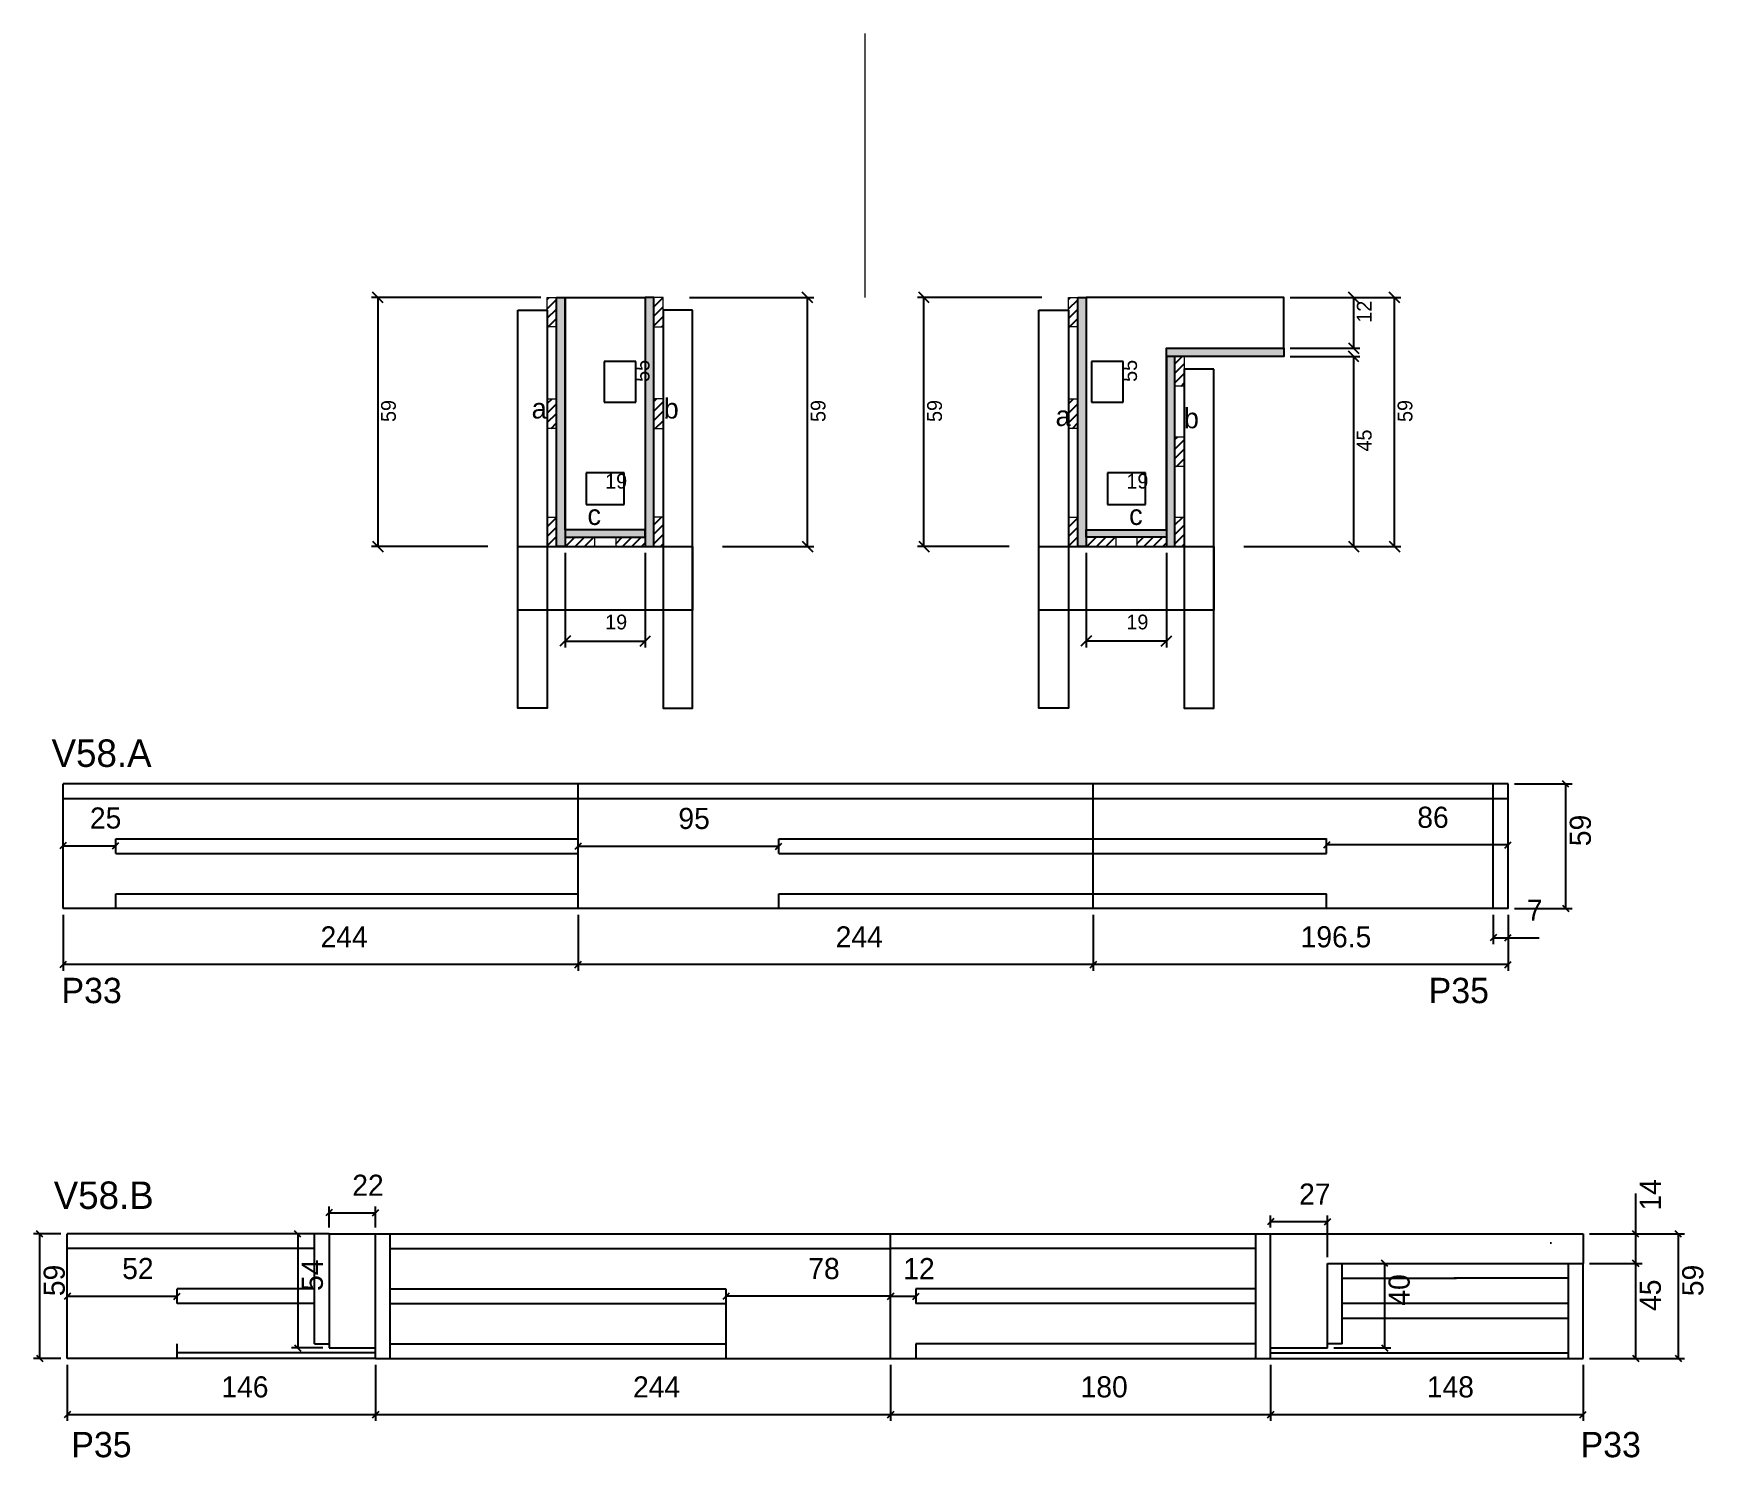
# Model space of a CAD drawing. Header units: metres. Extents: x 7616 to 8407, y 6570 to 7245.
import ezdxf

# ---------------------------------------------------------------- set-up
doc = ezdxf.new("R2010")
doc.units = ezdxf.units.M
for name, color, linetype in [('00 - FELIPE', 7, 'Continuous'), ('5', 7, 'Continuous'), ('CONCRETO', 7, 'Continuous'), ('COTA', 7, 'Continuous'), ('Cota Seção (2x)', 7, 'Continuous'), ('detalhes', 7, 'Continuous'), ('Hachura', 7, 'Continuous'), ('Madeira', 7, 'Continuous'), ('Painéis', 7, 'Continuous'), ('SARR_2.2x7', 7, 'Continuous'), ('SARR_3.5x7', 7, 'Continuous'), ('Texto Seção', 7, 'Continuous')]:
    doc.layers.add(name, color=color, linetype=linetype)

msp = doc.modelspace()

# ---------------------------------------------------------------- hatches: boundary and pattern name
at = {"layer": 'COTA'}
h = msp.add_hatch(dxfattribs=at)
h.set_pattern_fill('AR-CONC')
h.paths.add_polyline_path([(7778.09, 6622.08), (7778.09, 6676.08), (7756.09, 6676.08), (7756.09, 6622.08), (7778.09, 6622.08)])
h = msp.add_hatch(dxfattribs=at)
h.set_pattern_fill('AR-CONC')
h.paths.add_polyline_path([(8229.09, 6622.08), (8229.09, 6662.08), (8350.09, 6662.08), (8350.09, 6676.08), (8202.09, 6676.08), (8202.09, 6622.08), (8229.09, 6622.08)])
at = {"layer": 'Hachura'}
h = msp.add_hatch(dxfattribs=at)
h.set_pattern_fill('ANSI31')
h.paths.add_polyline_path([(7863.88, 7105.54), (7859.48, 7105.54), (7859.48, 7119.54), (7863.88, 7119.54), (7863.88, 7105.54)])
h = msp.add_hatch(color=7, dxfattribs=at)
h.dxf.hatch_style = 1
h.paths.add_polyline_path([(7863.88, 7119.54), (7867.88, 7119.54), (7867.88, 7001.54), (7863.88, 7001.54), (7863.88, 7119.54)])
h = msp.add_hatch(color=7, dxfattribs=at)
h.dxf.hatch_style = 1
h.paths.add_polyline_path([(7909.88, 7119.54), (7905.88, 7119.54), (7905.88, 7001.54), (7909.88, 7001.54), (7909.88, 7119.54)])
h = msp.add_hatch(dxfattribs=at)
h.set_pattern_fill('ANSI31')
h.paths.add_polyline_path([(7909.88, 7105.54), (7914.28, 7105.54), (7914.28, 7119.54), (7909.88, 7119.54), (7909.88, 7105.54)])
h = msp.add_hatch(dxfattribs=at)
h.set_pattern_fill('ANSI31')
h.paths.add_polyline_path([(8110.77, 7105.54), (8106.37, 7105.54), (8106.37, 7119.54), (8110.77, 7119.54), (8110.77, 7105.54)])
h = msp.add_hatch(color=7, dxfattribs=at)
h.dxf.hatch_style = 1
h.paths.add_polyline_path([(8110.77, 7119.54), (8114.77, 7119.54), (8114.77, 7001.54), (8110.77, 7001.54), (8110.77, 7119.54)])
h = msp.add_hatch(color=7, dxfattribs=at)
h.dxf.hatch_style = 1
h.paths.add_polyline_path([(8152.77, 7091.54), (8152.77, 7095.54), (8208.37, 7095.54), (8208.37, 7091.54), (8152.77, 7091.54)])
h = msp.add_hatch(color=7, dxfattribs=at)
h.dxf.hatch_style = 1
h.paths.add_polyline_path([(8156.77, 7091.54), (8152.77, 7091.54), (8152.77, 7001.54), (8156.77, 7001.54), (8156.77, 7091.54)])
h = msp.add_hatch(dxfattribs=at)
h.set_pattern_fill('ANSI31')
h.paths.add_polyline_path([(8161.17, 7077.54), (8156.77, 7077.54), (8156.77, 7091.54), (8161.17, 7091.54), (8161.17, 7077.54)])
h = msp.add_hatch(dxfattribs=at)
h.set_pattern_fill('ANSI31')
h.paths.add_polyline_path([(7863.88, 7057.51), (7859.48, 7057.51), (7859.48, 7071.51), (7863.88, 7071.51), (7863.88, 7057.51)])
h = msp.add_hatch(dxfattribs=at)
h.set_pattern_fill('ANSI31')
h.paths.add_polyline_path([(7909.88, 7057.51), (7914.28, 7057.51), (7914.28, 7071.51), (7909.88, 7071.51), (7909.88, 7057.51)])
h = msp.add_hatch(dxfattribs=at)
h.set_pattern_fill('ANSI31')
h.paths.add_polyline_path([(8110.77, 7057.51), (8106.37, 7057.51), (8106.37, 7071.51), (8110.77, 7071.51), (8110.77, 7057.51)])
h = msp.add_hatch(dxfattribs=at)
h.set_pattern_fill('ANSI31')
h.paths.add_polyline_path([(8161.17, 7039.54), (8156.77, 7039.54), (8156.77, 7053.54), (8161.17, 7053.54), (8161.17, 7039.54)])
h = msp.add_hatch(dxfattribs=at)
h.set_pattern_fill('ANSI31')
h.paths.add_polyline_path([(7863.88, 7001.54), (7859.48, 7001.54), (7859.48, 7015.54), (7863.88, 7015.54), (7863.88, 7001.54)])
h = msp.add_hatch(color=7, dxfattribs=at)
h.dxf.hatch_style = 1
h.paths.add_polyline_path([(7905.88, 7005.94), (7905.88, 7009.54), (7867.88, 7009.54), (7867.88, 7005.94), (7905.88, 7005.94)])
h = msp.add_hatch(dxfattribs=at)
h.set_pattern_fill('ANSI31')
h.paths.add_polyline_path([(7909.88, 7001.54), (7914.28, 7001.54), (7914.28, 7015.54), (7909.88, 7015.54), (7909.88, 7001.54)])
h = msp.add_hatch(dxfattribs=at)
h.set_pattern_fill('ANSI31')
h.paths.add_polyline_path([(8110.77, 7001.54), (8106.37, 7001.54), (8106.37, 7015.54), (8110.77, 7015.54), (8110.77, 7001.54)])
h = msp.add_hatch(color=7, dxfattribs=at)
h.dxf.hatch_style = 1
h.paths.add_polyline_path([(8114.77, 7005.94), (8114.77, 7009.54), (8152.77, 7009.54), (8152.77, 7005.94), (8114.77, 7005.94)])
h = msp.add_hatch(dxfattribs=at)
h.set_pattern_fill('ANSI31')
h.paths.add_polyline_path([(8161.17, 7001.54), (8156.77, 7001.54), (8156.77, 7015.54), (8161.17, 7015.54), (8161.17, 7001.54)])
h = msp.add_hatch(dxfattribs=at)
h.set_pattern_fill('ANSI31')
h.paths.add_polyline_path([(7867.88, 7001.54), (7867.88, 7005.94), (7881.88, 7005.94), (7881.88, 7001.54), (7867.88, 7001.54)])
h = msp.add_hatch(dxfattribs=at)
h.set_pattern_fill('ANSI31')
h.paths.add_polyline_path([(7905.88, 7001.54), (7905.88, 7005.94), (7891.88, 7005.94), (7891.88, 7001.54), (7905.88, 7001.54)])
h = msp.add_hatch(dxfattribs=at)
h.set_pattern_fill('ANSI31')
h.paths.add_polyline_path([(8114.77, 7001.54), (8114.77, 7005.94), (8128.77, 7005.94), (8128.77, 7001.54), (8114.77, 7001.54)])
h = msp.add_hatch(dxfattribs=at)
h.set_pattern_fill('ANSI31')
h.paths.add_polyline_path([(8152.77, 7001.54), (8152.77, 7005.94), (8138.77, 7005.94), (8138.77, 7001.54), (8152.77, 7001.54)])

# ---------------------------------------------------------------- linework, layer by layer
at = {"layer": '00 - FELIPE', "color": 0, "lineweight": 25}
for p, q in [((7631.57, 6861.4), (7628.57, 6858.4)), ((7653.57, 6858.4), (7656.57, 6861.4)), ((7875.57, 6861.17), (7872.57, 6858.17)), ((7967.57, 6858.17), (7970.57, 6861.17)), ((8230.07, 6861.74), (8227.07, 6858.74)), ((8313.07, 6858.74), (8316.07, 6861.74)), ((7742.78, 6674.58), (7739.78, 6677.58)), ((8203.59, 6683.35), (8200.59, 6680.35)), ((8227.59, 6680.35), (8230.59, 6683.35)), ((8257.56, 6660.58), (8254.56, 6663.58)), ((7633.59, 6648.08), (7630.59, 6645.08)), ((7682.59, 6645.08), (7685.59, 6648.08)), ((7739.78, 6623.58), (7742.78, 6620.58)), ((8254.56, 6623.58), (8257.56, 6620.58))]:
    msp.add_line(p, q, dxfattribs=at)
at = {"layer": '00 - FELIPE', "color": 4, "lineweight": 25}
for p, q in [((7630.07, 6862.67), (7630.07, 6862.9)), ((7630.07, 6859.9), (7655.07, 6859.9)), ((7655.07, 6862.67), (7655.07, 6862.9)), ((7874.07, 6859.67), (7969.07, 6859.67)), ((8228.57, 6862.67), (8228.57, 6863.24)), ((8314.57, 6860.24), (8228.57, 6860.24)), ((8314.57, 6862.67), (8314.57, 6863.24)), ((8202.09, 6679.08), (8202.09, 6684.85)), ((8229.09, 6681.85), (8202.09, 6681.85)), ((8229.09, 6665.08), (8229.09, 6684.85)), ((7753.09, 6676.08), (7738.28, 6676.08)), ((7741.28, 6676.08), (7741.28, 6622.08)), ((8232.09, 6662.08), (8259.06, 6662.08)), ((8256.06, 6662.08), (8256.06, 6622.08)), ((7632.09, 6646.58), (7684.09, 6646.58)), ((7753.09, 6622.08), (7738.28, 6622.08)), ((8232.09, 6622.08), (8259.06, 6622.08))]:
    msp.add_line(p, q, dxfattribs=at)
at = {"layer": 'CONCRETO', "color": 251, "lineweight": 25}
for points in [[(7867.88, 7119.54), (7867.88, 7119.54), (7905.88, 7119.54), (7905.88, 7091.54), (7905.88, 7091.54), (7905.88, 7009.54), (7867.88, 7009.54), (7867.88, 7119.54)], [(8208.37, 7095.54), (8208.37, 7119.54), (8114.77, 7119.54), (8114.77, 7091.54), (8114.77, 7091.54), (8114.77, 7009.54), (8152.77, 7009.54), (8152.77, 7095.54)]]:
    msp.add_lwpolyline(points, close=True, dxfattribs=at)
at = {"layer": 'COTA', "color": 4, "lineweight": 25}
for p, q in [((7856.48, 7119.54), (7776.22, 7119.54)), ((7779.22, 7119.54), (7779.22, 7001.54)), ((7926.88, 7119.54), (7985.75, 7119.54)), ((7982.75, 7001.54), (7982.75, 7119.54)), ((8093.77, 7119.54), (8034.9, 7119.54)), ((8037.9, 7001.54), (8037.9, 7119.54)), ((8211.37, 7119.54), (8263.75, 7119.54)), ((8211.37, 7119.54), (8244.43, 7119.54)), ((8241.43, 7119.54), (8241.43, 7095.54)), ((8260.75, 7001.54), (8260.75, 7119.54)), ((8211.37, 7095.54), (8244.43, 7095.54)), ((8211.37, 7091.54), (8244.43, 7091.54)), ((8241.43, 7091.54), (8241.43, 7001.54)), ((7831.28, 7001.54), (7776.22, 7001.54)), ((7867.88, 6998.54), (7867.88, 6953.82)), ((7905.88, 6998.54), (7905.88, 6953.82)), ((7942.48, 7001.54), (7985.75, 7001.54)), ((8078.17, 7001.54), (8034.9, 7001.54)), ((8114.77, 6998.54), (8114.77, 6953.82)), ((8152.77, 6998.54), (8152.77, 6953.82)), ((8189.37, 7001.54), (8263.75, 7001.54)), ((8189.37, 7001.54), (8244.43, 7001.54)), ((7867.88, 6956.82), (7905.88, 6956.82)), ((8152.77, 6956.82), (8114.77, 6956.82)), ((7630.07, 6827.17), (7630.07, 6800.63)), ((7874.07, 6827.17), (7874.07, 6800.63)), ((7874.07, 6827.17), (7874.07, 6800.63)), ((8118.07, 6827.17), (8118.07, 6800.63)), ((8118.07, 6827.17), (8118.07, 6800.63)), ((8307.57, 6827.17), (8307.57, 6813.27)), ((8314.57, 6827.17), (8314.57, 6800.63)), ((8314.57, 6827.17), (8314.57, 6813.27)), ((8307.57, 6816.27), (8314.57, 6816.27)), ((8314.57, 6816.27), (8329.3, 6816.27)), ((7874.07, 6803.63), (7630.07, 6803.63)), ((8118.07, 6803.63), (7874.07, 6803.63)), ((8314.57, 6803.63), (8118.07, 6803.63)), ((8022.09, 6646.58), (7944.09, 6646.58)), ((8022.09, 6646.58), (8034.09, 6646.58)), ((7778.09, 6614.08), (7778.09, 6587.54)), ((8022.09, 6614.08), (8022.09, 6587.54)), ((8022.09, 6614.08), (8022.09, 6587.54)), ((8202.09, 6614.08), (8202.09, 6587.54)), ((8202.09, 6614.08), (8202.09, 6587.54)), ((8350.09, 6614.08), (8350.09, 6587.54)), ((7778.09, 6590.54), (8022.09, 6590.54)), ((8022.09, 6590.54), (8202.09, 6590.54)), ((8202.09, 6590.54), (8350.09, 6590.54))]:
    msp.add_line(p, q, dxfattribs=at)
at = {"layer": 'COTA', "color": 0, "lineweight": 25}
for p, q in [((8309.07, 6817.77), (8306.07, 6814.77)), ((8313.07, 6814.77), (8316.07, 6817.77)), ((7631.57, 6805.13), (7628.57, 6802.13)), ((7875.57, 6805.13), (7872.57, 6802.13)), ((7872.57, 6802.13), (7875.57, 6805.13)), ((8119.57, 6805.13), (8116.57, 6802.13)), ((8116.57, 6802.13), (8119.57, 6805.13)), ((8313.07, 6802.13), (8316.07, 6805.13)), ((7945.59, 6648.08), (7942.59, 6645.08)), ((8023.59, 6648.08), (8020.59, 6645.08)), ((8020.59, 6645.08), (8023.59, 6648.08)), ((8032.59, 6645.08), (8035.59, 6648.08)), ((7779.59, 6592.04), (7776.59, 6589.04)), ((8020.59, 6589.04), (8023.59, 6592.04)), ((8023.59, 6592.04), (8020.59, 6589.04)), ((8203.59, 6592.04), (8200.59, 6589.04)), ((8200.59, 6589.04), (8203.59, 6592.04)), ((8348.59, 6589.04), (8351.59, 6592.04))]:
    msp.add_line(p, q, dxfattribs=at)
at = {"layer": 'COTA', "color": 241, "lineweight": 25}
for p, q in [((7756.09, 6676.08), (7778.09, 6676.08)), ((8202.09, 6676.08), (8350.09, 6676.08)), ((8350.09, 6676.08), (8350.09, 6662.08)), ((7749.13, 6624.08), (7756.09, 6624.08)), ((8236.04, 6624.08), (8229.09, 6624.08))]:
    msp.add_line(p, q, dxfattribs=at)
at = {"layer": 'COTA', "color": 0, "lineweight": 25}
for points in [[(7781.72, 7117.04), (7776.72, 7122.04)], [(7985.25, 7117.04), (7980.25, 7122.04)], [(8040.4, 7117.04), (8035.4, 7122.04)], [(8243.93, 7117.04), (8238.93, 7122.04)], [(8263.25, 7117.04), (8258.25, 7122.04)], [(8238.93, 7098.04), (8243.93, 7093.04)], [(8243.93, 7089.04), (8238.93, 7094.04)], [(7776.72, 7004.04), (7781.72, 6999.04)], [(7980.25, 7004.04), (7985.25, 6999.04)], [(8035.4, 7004.04), (8040.4, 6999.04)], [(8238.93, 7004.04), (8243.93, 6999.04)], [(8258.25, 7004.04), (8263.25, 6999.04)], [(7870.38, 6959.32), (7865.38, 6954.32)], [(7903.38, 6954.32), (7908.38, 6959.32)], [(8117.27, 6959.32), (8112.27, 6954.32)], [(8150.27, 6954.32), (8155.27, 6959.32)]]:
    msp.add_lwpolyline(points, dxfattribs=at)
at = {"layer": 'Cota Seção (2x)', "color": 180, "lineweight": 25}
for p, q in [((7901.38, 7089.21), (7886.38, 7089.21)), ((7886.38, 7089.21), (7886.38, 7069.88)), ((7901.38, 7069.88), (7901.38, 7089.21)), ((8132.29, 7089.21), (8117.29, 7089.21)), ((8117.29, 7089.21), (8117.29, 7069.88)), ((8132.29, 7069.88), (8132.29, 7089.21)), ((7886.38, 7069.88), (7901.38, 7069.88)), ((8117.29, 7069.88), (8132.29, 7069.88)), ((7895.88, 7036.54), (7877.88, 7036.54)), ((7877.88, 7036.54), (7877.88, 7021.54)), ((7895.88, 7021.54), (7895.88, 7036.54)), ((8142.77, 7036.54), (8124.77, 7036.54)), ((8124.77, 7036.54), (8124.77, 7021.54)), ((8142.77, 7021.54), (8142.77, 7036.54)), ((7877.88, 7021.54), (7895.88, 7021.54)), ((8124.77, 7021.54), (8142.77, 7021.54))]:
    msp.add_line(p, q, dxfattribs=at)
at = {"layer": 'Madeira', "color": 126, "lineweight": 18}
for points in [[(7863.88, 7105.54), (7859.48, 7105.54), (7859.48, 7119.54), (7863.88, 7119.54)], [(7909.88, 7105.54), (7914.28, 7105.54), (7914.28, 7119.54), (7909.88, 7119.54)], [(8110.77, 7105.54), (8106.37, 7105.54), (8106.37, 7119.54), (8110.77, 7119.54)], [(8161.17, 7077.54), (8156.77, 7077.54), (8156.77, 7091.54), (8161.17, 7091.54)], [(7863.88, 7057.51), (7859.48, 7057.51), (7859.48, 7071.51), (7863.88, 7071.51)], [(7909.88, 7057.51), (7914.28, 7057.51), (7914.28, 7071.51), (7909.88, 7071.51)], [(8110.77, 7057.51), (8106.37, 7057.51), (8106.37, 7071.51), (8110.77, 7071.51)], [(8161.17, 7039.54), (8156.77, 7039.54), (8156.77, 7053.54), (8161.17, 7053.54)], [(7863.88, 7001.54), (7859.48, 7001.54), (7859.48, 7015.54), (7863.88, 7015.54)], [(7909.88, 7001.54), (7914.28, 7001.54), (7914.28, 7015.54), (7909.88, 7015.54)], [(8110.77, 7001.54), (8106.37, 7001.54), (8106.37, 7015.54), (8110.77, 7015.54)], [(8161.17, 7001.54), (8156.77, 7001.54), (8156.77, 7015.54), (8161.17, 7015.54)], [(7867.88, 7001.54), (7867.88, 7005.94), (7881.88, 7005.94), (7881.88, 7001.54)], [(7905.88, 7001.54), (7905.88, 7005.94), (7891.88, 7005.94), (7891.88, 7001.54)], [(8114.77, 7001.54), (8114.77, 7005.94), (8128.77, 7005.94), (8128.77, 7001.54)], [(8152.77, 7001.54), (8152.77, 7005.94), (8138.77, 7005.94), (8138.77, 7001.54)]]:
    msp.add_lwpolyline(points, close=True, dxfattribs=at)
at = {"layer": 'Painéis', "color": 200, "lineweight": 25}
for p, q in [((8314.57, 6889.17), (7630.07, 6889.17)), ((7630.07, 6830.17), (7630.07, 6889.17)), ((7874.07, 6830.17), (7874.07, 6889.17)), ((8118.07, 6830.17), (8118.07, 6889.17)), ((8314.57, 6830.17), (8314.57, 6889.17)), ((8314.57, 6830.17), (7630.07, 6830.17)), ((7756.09, 6676.08), (7632.09, 6676.08)), ((7632.09, 6617.08), (7632.09, 6676.08)), ((7756.09, 6676.08), (7756.09, 6622.08)), ((7778.09, 6676.08), (8202.09, 6676.08)), ((7778.09, 6617.08), (7778.09, 6676.08)), ((8022.09, 6617.08), (8022.09, 6676.08)), ((8202.09, 6617.08), (8202.09, 6676.08)), ((8229.09, 6662.08), (8350.09, 6662.08)), ((8229.09, 6622.08), (8229.09, 6662.08)), ((8350.09, 6617.08), (8350.09, 6662.08)), ((7756.09, 6622.08), (7778.09, 6622.08)), ((8202.09, 6617.08), (8202.09, 6622.08)), ((8202.09, 6622.08), (8229.09, 6622.08)), ((7778.09, 6617.08), (7632.09, 6617.08)), ((7778.09, 6617.08), (8202.09, 6617.08)), ((8202.09, 6617.08), (8350.09, 6617.08))]:
    msp.add_line(p, q, dxfattribs=at)
at = {"layer": 'Painéis', "color": 4, "lineweight": 25}
for p, q in [((8317.57, 6889.17), (8344.93, 6889.17)), ((8341.93, 6830.17), (8341.93, 6889.17)), ((8317.57, 6830.17), (8344.93, 6830.17)), ((8375.04, 6676.08), (8375.04, 6695.19)), ((7756.09, 6679.08), (7756.09, 6689.11)), ((7756.09, 6686.11), (7778.09, 6686.11)), ((7778.09, 6679.08), (7778.09, 6689.11)), ((7629.09, 6676.08), (7616.04, 6676.08)), ((7619.04, 6617.08), (7619.04, 6676.08)), ((8353.09, 6676.08), (8378.04, 6676.08)), ((8353.09, 6676.08), (8398.18, 6676.08)), ((8375.04, 6662.08), (8375.04, 6676.08)), ((8395.18, 6676.08), (8395.18, 6617.08)), ((8353.09, 6662.08), (8378.04, 6662.08)), ((8353.09, 6662.08), (8378.04, 6662.08)), ((8375.04, 6617.08), (8375.04, 6662.08)), ((7629.09, 6617.08), (7616.04, 6617.08)), ((7632.09, 6614.08), (7632.09, 6587.54)), ((7778.09, 6614.08), (7778.09, 6587.54)), ((8353.09, 6617.08), (8378.04, 6617.08)), ((8353.09, 6617.08), (8398.18, 6617.08)), ((7632.09, 6590.54), (7778.09, 6590.54))]:
    msp.add_line(p, q, dxfattribs=at)
at = {"layer": 'Painéis', "color": 0, "lineweight": 25}
for p, q in [((8343.43, 6887.67), (8340.43, 6890.67)), ((8340.43, 6831.67), (8343.43, 6828.67)), ((7757.59, 6687.61), (7754.59, 6684.61)), ((7776.59, 6684.61), (7779.59, 6687.61)), ((7620.54, 6674.58), (7617.54, 6677.58)), ((8376.54, 6674.58), (8373.54, 6677.58)), ((8396.68, 6674.58), (8393.68, 6677.58)), ((8376.54, 6660.58), (8373.54, 6663.58)), ((8373.54, 6663.58), (8376.54, 6660.58)), ((7617.54, 6618.58), (7620.54, 6615.58)), ((8373.54, 6618.58), (8376.54, 6615.58)), ((8393.68, 6618.58), (8396.68, 6615.58)), ((7633.59, 6592.04), (7630.59, 6589.04)), ((7776.59, 6589.04), (7779.59, 6592.04))]:
    msp.add_line(p, q, dxfattribs=at)
at = {"layer": 'Painéis', "color": 200, "lineweight": 25}
for points in [[(7863.88, 7119.54), (7867.88, 7119.54), (7867.88, 7001.54), (7863.88, 7001.54)], [(7909.88, 7119.54), (7905.88, 7119.54), (7905.88, 7001.54), (7909.88, 7001.54)], [(8110.77, 7119.54), (8114.77, 7119.54), (8114.77, 7001.54), (8110.77, 7001.54)], [(8152.77, 7091.54), (8152.77, 7095.54), (8208.37, 7095.54), (8208.37, 7091.54)], [(8156.77, 7091.54), (8152.77, 7091.54), (8152.77, 7001.54), (8156.77, 7001.54)], [(7905.88, 7005.94), (7905.88, 7009.54), (7867.88, 7009.54), (7867.88, 7005.94)], [(8114.77, 7005.94), (8114.77, 7009.54), (8152.77, 7009.54), (8152.77, 7005.94)]]:
    msp.add_lwpolyline(points, close=True, dxfattribs=at)
at = {"layer": 'SARR_2.2x7', "color": 40, "lineweight": 25}
for p, q in [((8228.57, 6889.17), (8228.57, 6889.51)), ((8307.57, 6830.17), (8307.57, 6889.17)), ((7630.07, 6882.17), (7874.07, 6882.17)), ((7874.07, 6882.17), (8118.07, 6882.17)), ((8118.07, 6882.17), (8314.57, 6882.17)), ((7655.07, 6863.17), (7874.07, 6863.17)), ((7655.07, 6856.17), (7655.07, 6863.17)), ((7969.07, 6863.17), (8118.07, 6863.17)), ((7969.07, 6856.17), (7969.07, 6863.17)), ((8118.07, 6863.17), (8228.57, 6863.17)), ((8228.57, 6856.17), (8228.57, 6863.17)), ((7655.07, 6856.17), (7874.07, 6856.17)), ((7969.07, 6856.17), (8118.07, 6856.17)), ((8118.07, 6856.17), (8228.57, 6856.17)), ((7655.07, 6837.17), (7874.07, 6837.17)), ((7655.07, 6830.17), (7655.07, 6837.17)), ((7969.07, 6837.17), (8118.07, 6837.17)), ((7969.07, 6830.17), (7969.07, 6837.17)), ((8118.07, 6837.17), (8228.57, 6837.17)), ((8228.57, 6830.17), (8228.57, 6837.17)), ((7749.13, 6624.08), (7749.13, 6676.08)), ((7785.04, 6617.08), (7785.04, 6676.08)), ((8195.13, 6617.08), (8195.13, 6676.08)), ((7749.13, 6669.08), (7632.09, 6669.08)), ((7785.04, 6669.08), (8022.09, 6669.08)), ((8195.13, 6669.08), (8022.09, 6669.08)), ((8236.04, 6624.08), (8236.04, 6662.08)), ((8343.13, 6617.08), (8343.13, 6662.08)), ((8236.04, 6655.08), (8290.09, 6655.08)), ((8343.13, 6655.08), (8289.09, 6655.08)), ((7749.13, 6650.08), (7684.09, 6650.08)), ((7684.09, 6643.08), (7684.09, 6650.08)), ((7785.04, 6650.08), (7944.09, 6650.08)), ((7944.09, 6650.08), (7944.09, 6617.08)), ((8195.13, 6650.08), (8034.09, 6650.08)), ((8034.09, 6650.08), (8034.09, 6643.08)), ((7749.13, 6643.08), (7684.09, 6643.08)), ((7785.04, 6643.08), (7944.09, 6643.08)), ((8195.13, 6643.08), (8034.09, 6643.08)), ((8343.13, 6643.08), (8236.04, 6643.08)), ((8343.13, 6636.08), (8236.04, 6636.08)), ((7684.09, 6617.08), (7684.09, 6624.08)), ((7785.04, 6624.08), (7944.09, 6624.08)), ((8195.13, 6624.08), (8034.09, 6624.08)), ((8034.09, 6624.08), (8034.09, 6617.08)), ((7778.09, 6619.78), (7684.09, 6619.78)), ((8343.13, 6619.55), (8202.09, 6619.55))]:
    msp.add_line(p, q, dxfattribs=at)
at = {"layer": 'SARR_3.5x7', "color": 81, "lineweight": 25}
for points in [[(7845.48, 7113.54), (7859.48, 7113.54), (7859.48, 6925.07), (7845.48, 6925.07)], [(7928.28, 7113.54), (7914.28, 7113.54), (7914.28, 6925.07), (7928.28, 6925.07)], [(8092.37, 7113.54), (8106.37, 7113.54), (8106.37, 6925.07), (8092.37, 6925.07)], [(8175.17, 7085.54), (8161.17, 7085.54), (8161.17, 6925.07), (8175.17, 6925.07)], [(7845.48, 7001.54), (7928.28, 7001.54), (7928.28, 6971.49), (7845.48, 6971.49)], [(8092.37, 7001.54), (8175.17, 7001.54), (8175.17, 6971.49), (8092.37, 6971.49)]]:
    msp.add_lwpolyline(points, close=True, dxfattribs=at)
at = {"layer": 'Texto Seção', "color": 252, "lineweight": 15}
msp.add_line((8010.1, 7119.54), (8010.1, 7244.54), dxfattribs=at)

# ---------------------------------------------------------------- texts
at = {"layer": '00 - FELIPE', "color": 240, "lineweight": 25}
for s, p in [('25', (7642.82, 6868.01)), ('95', (7921.57, 6867.81)), ('86', (8271.57, 6868.36)), ('27', (8215.59, 6689.93)), ('52', (7658.09, 6654.69))]:
    msp.add_text(s, height=10, dxfattribs=at).set_placement(p)
for s, p in [('54', (7753.17, 6649.08)), ('40', (8267.95, 6642.08))]:
    msp.add_text(s, height=10, rotation=90, dxfattribs=at).set_placement(p)
at = {"layer": '5', "color": 5, "lineweight": 25}
for s, p in [('P33', (7629.35, 6785.33)), ('P35', (8276.96, 6785.33)), ('P35', (7634.01, 6570.31)), ('P33', (8348.93, 6570.31))]:
    msp.add_text(s, height=12, rotation=0.00004, dxfattribs=at).set_placement(p)
at = {"layer": 'COTA', "color": 1, "lineweight": 25}
for s, p in [('12', (8249.93, 7107.54)), ('59', (7787.72, 7060.54)), ('59', (7991.25, 7060.54)), ('59', (8046.4, 7060.54)), ('59', (8269.25, 7060.54)), ('45', (8249.93, 7046.54))]:
    msp.add_text(s, height=7, rotation=90, dxfattribs=at).set_placement(p)
for p in [(7886.88, 6962.32), (8133.77, 6962.32)]:
    msp.add_text('19', height=7, dxfattribs=at).set_placement(p)
at = {"layer": 'COTA', "color": 240, "lineweight": 25}
for s, p in [('7', (8323.44, 6824.34)), ('244', (7752.07, 6811.71)), ('244', (7996.07, 6811.71)), ('196.5', (8216.32, 6811.77)), ('78', (7983.09, 6654.67)), ('12', (8028.09, 6654.63)), ('244', (7900.09, 6598.61)), ('180', (8112.09, 6598.66)), ('148', (8276.09, 6598.63))]:
    msp.add_text(s, height=10, dxfattribs=at).set_placement(p)
at = {"layer": 'Cota Seção (2x)', "color": 1, "lineweight": 25}
for p in [(7907.88, 7079.54), (8138.79, 7079.54)]:
    msp.add_text('55', height=7, rotation=90, dxfattribs=at).set_placement(p)
for p in [(7886.88, 7029.04), (8133.77, 7029.04)]:
    msp.add_text('19', height=7, dxfattribs=at).set_placement(p)
at = {"layer": 'detalhes', "color": 4, "lineweight": 25}
for s, p in [('a', (7852.05, 7062.18)), ('b', (7914.6, 7062.17)), ('a', (8100.23, 7058.62)), ('b', (8160.98, 7057.56)), ('c', (7878.48, 7011.78)), ('c', (8135.07, 7011.78))]:
    msp.add_text(s, height=9.6, dxfattribs=at).set_placement(p)
at = {"layer": 'Painéis', "color": 240, "lineweight": 25}
for s, p in [('59', (8353.79, 6859.67)), ('14', (8386.97, 6687.13)), ('59', (7630.9, 6646.58)), ('45', (8386.94, 6639.58)), ('59', (8407.05, 6646.58))]:
    msp.add_text(s, height=10, rotation=90, dxfattribs=at).set_placement(p)
for s, p in [('22', (7767.09, 6694.11)), ('146', (7705.09, 6598.64))]:
    msp.add_text(s, height=10, dxfattribs=at).set_placement(p)
at = {"layer": 'Texto Seção', "color": 7, "lineweight": 15}
for s, p in [('V58.A', (7624.66, 6897.21)), ('V58.B', (7625.67, 6687.88))]:
    msp.add_text(s, height=13, dxfattribs=at).set_placement(p)

doc.saveas('drawing.dxf')
